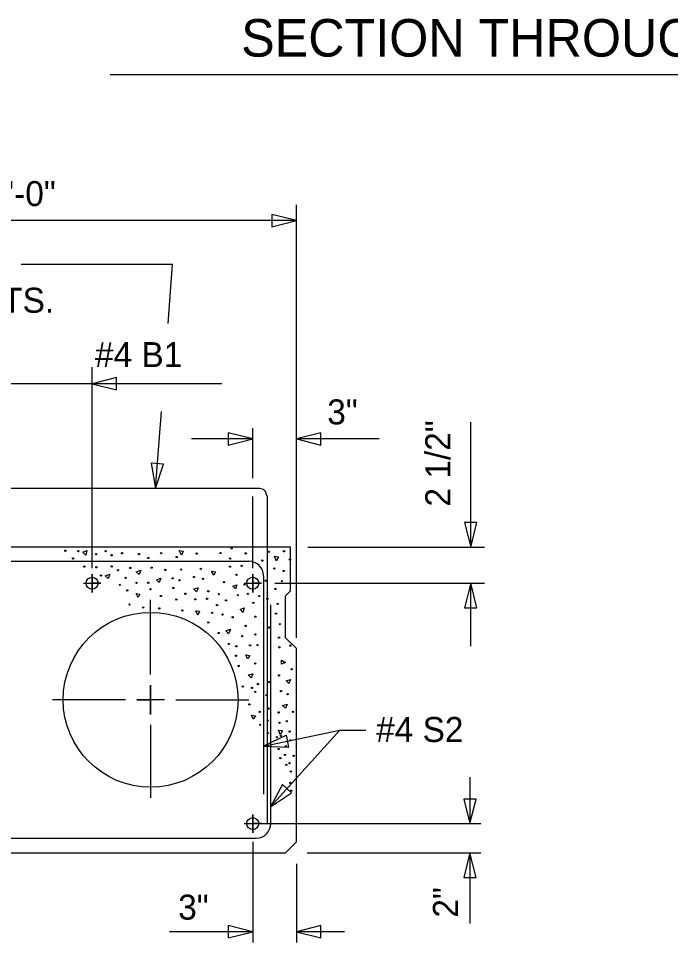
# Model space of a CAD drawing. Extents: x -52.3 to 43.5, y 0.3 to 27.8.
# Drawn here: x -31.3 to -27.57, y 14.47 to 19.76 of the extents above; entities that cross this region are included whole.
import ezdxf

# ---------------------------------------------------------------- set-up
doc = ezdxf.new("R2010")
doc.units = 0
for name, color, linetype in [('Old_Level_10', 7, 'Continuous'), ('Old_Level_2', 7, 'Continuous'), ('Sub Interior Bent Column Lines', 7, 'Continuous'), ('Sub Interior Bent Footing Lines', 7, 'Continuous'), ('Sup OverHang Lines', 7, 'Continuous'), ('Table Lines', 7, 'Continuous'), ('Tie Rod Strand for Prestressed Girder', 7, 'Continuous')]:
    doc.layers.add(name, color=color, linetype=linetype)

msp = doc.modelspace()

# ---------------------------------------------------------------- linework, layer by layer
at = {"layer": 'Old_Level_10'}
for points in [[(-29.7076, 18.5998), (-29.8478, 18.6349), (-29.8478, 18.5647)], [(-30.8757, 17.6668), (-30.7355, 17.6317), (-30.7355, 17.7019)], [(-29.9569, 17.3511), (-30.0972, 17.3862), (-30.0972, 17.316)], [(-29.7076, 17.3511), (-29.5673, 17.316), (-29.5673, 17.3862)], [(-30.5129, 17.0676), (-30.4667, 17.207), (-30.5377, 17.2124)], [(-28.7102, 16.7329), (-28.6751, 16.8732), (-28.7452, 16.8732)], [(-28.7102, 16.5262), (-28.7452, 16.386), (-28.6751, 16.386)], [(-29.8947, 15.5944), (-29.7502, 15.5889), (-29.7646, 15.6576)], [(-29.8553, 15.2466), (-29.7353, 15.3271), (-29.7873, 15.3741)], [(-28.7147, 15.1513), (-28.6796, 15.2916), (-28.7498, 15.2916)], [(-28.7147, 14.9841), (-28.7498, 14.8438), (-28.6796, 14.8438)], [(-29.9569, 14.5332), (-30.0972, 14.5682), (-30.0972, 14.4981)], [(-29.7076, 14.5332), (-29.5673, 14.4981), (-29.5673, 14.5682)]]:
    msp.add_lwpolyline(points, close=True, dxfattribs=at)
at = {"layer": 'Old_Level_2'}
msp.add_line((-24.4375, 19.4336), (-30.7726, 19.4336), dxfattribs=at)
at = {"layer": 'Sub Interior Bent Column Lines'}
for p, q in [((-29.9176, 17.0676), (-32.3326, 17.0676)), ((-29.875, 17.025), (-29.875, 15.1513)), ((-29.98, 16.6509), (-32.4376, 16.6509)), ((-29.8947, 16.5689), (-29.8947, 15.3187)), ((-29.8553, 16.4016), (-29.8553, 15.1513)), ((-29.9373, 15.066), (-32.4803, 15.066))]:
    msp.add_line(p, q, dxfattribs=at)
for centre in [(-30.8758, 16.5262), (-29.957, 16.5262), (-29.957, 15.1514)]:
    msp.add_circle(centre, 0.0343, dxfattribs=at)
for centre, radius, start, end in [((-29.9179, 17.0263), 0.0417, 0, 90), ((-29.9786, 16.5681), 0.0833, 0, 90), ((-29.937, 15.151), 0.0833, 270, 0)]:
    msp.add_arc(centre, radius, start, end, dxfattribs=at)
at = {"layer": 'Sub Interior Bent Footing Lines'}
for p, q in [((-29.7076, 16.7329), (-29.7076, 16.7329)), ((-29.7076, 14.9841), (-29.7076, 14.9841))]:
    msp.add_line(p, q, dxfattribs=at)
at = {"layer": 'Sup OverHang Lines'}
for points in [[(-29.7404, 16.7329), (-31.2072, 16.7329), (-32.6443, 16.7329), (-32.7066, 16.6706), (-32.7066, 15.0463)], [(-32.7066, 15.1806), (-32.7066, 15.0463), (-32.6443, 14.9841), (-31.2072, 14.9841), (-29.77, 14.9841), (-29.7076, 15.0463), (-29.7076, 16.1522), (-29.77, 16.2145), (-29.77, 16.4541), (-29.7404, 16.4835), (-29.7404, 16.7329)], [(-30.9118, 16.687), (-30.9282, 16.7034), (-30.9053, 16.7132), (-30.9118, 16.687)], [(-30.3638, 16.687), (-30.3769, 16.7132), (-30.354, 16.71), (-30.3638, 16.687)], [(-29.8225, 16.6542), (-29.8323, 16.6804), (-29.8093, 16.6772), (-29.8225, 16.6542)], [(-30.6066, 16.5754), (-30.6231, 16.5919), (-30.5968, 16.6017), (-30.6066, 16.5754)], [(-30.1801, 16.5722), (-30.1932, 16.5951), (-30.1703, 16.5919), (-30.1801, 16.5722)], [(-30.7838, 16.5525), (-30.8003, 16.5689), (-30.774, 16.5787), (-30.7838, 16.5525)], [(-30.4918, 16.5295), (-30.5082, 16.5459), (-30.4819, 16.5557), (-30.4918, 16.5295)], [(-30.2785, 16.477), (-30.295, 16.4934), (-30.2687, 16.5), (-30.2785, 16.477)], [(-30.0554, 16.4934), (-30.0718, 16.5098), (-30.0488, 16.5164), (-30.0554, 16.4934)], [(-30.6132, 16.4442), (-30.6231, 16.4672), (-30.6034, 16.4638), (-30.6132, 16.4442)], [(-30.0128, 16.3588), (-30.0291, 16.3753), (-30.0062, 16.3851), (-30.0128, 16.3588)], [(-30.2719, 16.3425), (-30.2818, 16.3687), (-30.2622, 16.3654), (-30.2719, 16.3425)], [(-30.0948, 16.2375), (-30.1112, 16.2538), (-30.085, 16.2637), (-30.0948, 16.2375)], [(-29.9865, 16.0931), (-29.9963, 16.116), (-29.9734, 16.1128), (-29.9865, 16.0931)], [(-29.7929, 16.0635), (-29.7929, 16.0866), (-29.77, 16.0734), (-29.7929, 16.0635)], [(-29.9668, 15.9848), (-29.9832, 16.0012), (-29.9569, 16.0078), (-29.9668, 15.9848)], [(-29.7503, 15.952), (-29.7666, 15.9684), (-29.7404, 15.975), (-29.7503, 15.952)], [(-29.77, 15.8109), (-29.7863, 15.8273), (-29.7601, 15.8338), (-29.77, 15.8109)], [(-29.9537, 15.7485), (-29.9635, 15.7716), (-29.9406, 15.7682), (-29.9537, 15.7485)], [(-29.7994, 15.66), (-29.8093, 15.6862), (-29.7863, 15.6829), (-29.7994, 15.66)]]:
    msp.add_lwpolyline(points, dxfattribs=at)
for centre, radius in [((-31.0283, 16.7119), 0.00364), ((-30.9539, 16.7096), 0.00364), ((-30.7979, 16.7093), 0.00364), ((-30.7044, 16.6977), 0.00364), ((-30.4809, 16.6977), 0.00364), ((-30.1416, 16.6989), 0.00364), ((-30.0774, 16.7259), 0.00364), ((-29.8649, 16.706), 0.00364), ((-29.7788, 16.7089), 0.00364), ((-30.9843, 16.6678), 0.00364), ((-30.8522, 16.693), 0.00364), ((-30.7642, 16.686), 0.00364), ((-30.6074, 16.693), 0.00364), ((-30.5546, 16.6704), 0.00364), ((-30.3915, 16.6756), 0.00364), ((-30.2775, 16.6954), 0.00364), ((-30.086, 16.667), 0.00364), ((-29.9973, 16.6965), 0.00364), ((-29.9025, 16.6555), 0.00364), ((-29.7443, 16.6611), 0.00364), ((-30.9196, 16.6212), 0.00364), ((-30.851, 16.6173), 0.00364), ((-30.7636, 16.6221), 0.00364), ((-30.728, 16.6005), 0.00364), ((-30.6571, 16.6138), 0.00364), ((-30.5353, 16.615), 0.00364), ((-30.4573, 16.6019), 0.00364), ((-30.3663, 16.6043), 0.00364), ((-30.2539, 16.6079), 0.00364), ((-30.0872, 16.6209), 0.00364), ((-30.0198, 16.6256), 0.00364), ((-29.833, 16.6102), 0.00364), ((-29.7798, 16.5961), 0.00364), ((-30.825, 16.57), 0.00364), ((-30.6831, 16.557), 0.00364), ((-30.4148, 16.5539), 0.00364), ((-30.3757, 16.5428), 0.00364), ((-30.2931, 16.5617), 0.00364), ((-30.2413, 16.5514), 0.00364), ((-30.0498, 16.5746), 0.00364), ((-29.8815, 16.5405), 0.00364), ((-29.7904, 16.5381), 0.00364), ((-30.7174, 16.5168), 0.00364), ((-30.6219, 16.528), 0.00364), ((-30.5543, 16.5287), 0.00364), ((-30.5416, 16.4918), 0.00364), ((-30.4112, 16.4991), 0.00364), ((-30.1215, 16.5322), 0.00364), ((-30.0044, 16.5192), 0.00364), ((-29.8276, 16.4932), 0.00364), ((-30.6748, 16.4849), 0.00364), ((-30.4821, 16.453), 0.00364), ((-30.3946, 16.4329), 0.00364), ((-30.3423, 16.4659), 0.00364), ((-30.2858, 16.4341), 0.00364), ((-30.218, 16.4374), 0.00364), ((-30.2113, 16.4802), 0.00364), ((-30.1507, 16.4633), 0.00364), ((-30.0423, 16.4577), 0.00364), ((-29.9851, 16.4659), 0.00364), ((-29.9205, 16.453), 0.00364), ((-29.8737, 16.4374), 0.00364), ((-30.6618, 16.4045), 0.00364), ((-30.5838, 16.388), 0.00364), ((-30.4916, 16.382), 0.00364), ((-30.1611, 16.4012), 0.00364), ((-30.1097, 16.4282), 0.00364), ((-29.954, 16.4142), 0.00364), ((-29.814, 16.4081), 0.00364), ((-30.5409, 15.8595), 0.5001), ((-30.3603, 16.3702), 0.00364), ((-30.1889, 16.356), 0.00364), ((-30.13, 16.3469), 0.00364), ((-30.0718, 16.3312), 0.00364), ((-29.9418, 16.3347), 0.00364), ((-29.8246, 16.352), 0.00364), ((-30.2113, 16.3016), 0.00364), ((-29.998, 16.2821), 0.00364), ((-29.8022, 16.2922), 0.00364), ((-30.1522, 16.2413), 0.00364), ((-30.0174, 16.2236), 0.00364), ((-29.9418, 16.233), 0.00364), ((-29.8637, 16.2721), 0.00364), ((-30.0938, 16.1786), 0.00364), ((-29.9721, 16.1708), 0.00364), ((-29.9299, 16.1727), 0.00364), ((-29.8064, 16.2148), 0.00364), ((-29.7419, 16.1692), 0.00364), ((-30.0505, 16.1656), 0.00364), ((-29.8046, 16.1597), 0.00364), ((-30.0529, 16.1113), 0.00364), ((-29.9429, 16.0675), 0.00364), ((-30.0375, 16.0533), 0.00364), ((-29.7348, 16.0344), 0.00364), ((-29.8637, 15.9611), 0.00364), ((-29.807, 15.9989), 0.00364), ((-30.0139, 15.9351), 0.00364), ((-29.9617, 15.9275), 0.00364), ((-29.9429, 15.9043), 0.00364), ((-29.9276, 15.9492), 0.00364), ((-29.7951, 15.9091), 0.00364), ((-29.8779, 15.8866), 0.00364), ((-29.7573, 15.8913), 0.00364), ((-29.976, 15.8333), 0.00364), ((-29.8661, 15.8097), 0.00364), ((-29.9178, 15.7903), 0.00364), ((-29.8093, 15.7872), 0.00364), ((-29.7265, 15.7908), 0.00364), ((-29.9146, 15.7163), 0.00364), ((-29.8708, 15.7411), 0.00364), ((-29.8038, 15.7281), 0.00364), ((-29.762, 15.7364), 0.00364), ((-29.8708, 15.669), 0.00364), ((-29.8194, 15.6453), 0.00364), ((-29.7963, 15.6536), 0.00364), ((-29.7455, 15.6773), 0.00364), ((-29.7676, 15.5935), 0.00364), ((-29.7408, 15.6276), 0.00364), ((-29.809, 15.578), 0.00364), ((-29.7728, 15.5443), 0.00364), ((-29.7236, 15.5391), 0.00364), ((-29.7987, 15.5262), 0.00364), ((-29.765, 15.4874), 0.00364), ((-29.7469, 15.4977), 0.00364), ((-29.7391, 15.4486), 0.00364), ((-29.7417, 15.3838), 0.00364), ((-29.7365, 15.3398), 0.00364)]:
    msp.add_circle(centre, radius, dxfattribs=at)
at = {"layer": 'Table Lines'}
for p, q in [((-30.541, 15.8601), (-30.541, 15.8601)), ((-30.4885, 14.9841), (-30.4885, 14.9841))]:
    msp.add_line(p, q, dxfattribs=at)
at = {"layer": 'Tie Rod Strand for Prestressed Girder'}
for p, q in [((-29.7076, 17.1201), (-29.7076, 18.6902)), ((-29.7076, 18.5998), (-32.7066, 18.5998)), ((-30.416, 18.3497), (-31.2814, 18.3497)), ((-30.4416, 18.0115), (-30.416, 18.3497)), ((-30.8757, 16.6116), (-30.8757, 17.7609)), ((-30.8757, 17.6668), (-31.5418, 17.6668)), ((-30.1335, 17.6668), (-30.8757, 17.6668)), ((-30.5129, 17.0676), (-30.4796, 17.5087)), ((-28.7102, 16.7329), (-28.7102, 17.4477)), ((-29.9569, 17.1267), (-29.9569, 17.4134)), ((-29.9569, 17.3511), (-30.3081, 17.3511)), ((-29.2344, 17.3511), (-29.7076, 17.3511)), ((-29.7076, 16.2145), (-29.7076, 17.3301)), ((-29.9569, 16.6116), (-29.9569, 17.0217)), ((-29.642, 16.7329), (-28.6314, 16.7329)), ((-29.831, 16.5262), (-28.6314, 16.5262)), ((-28.7102, 16.1656), (-28.7102, 16.5262)), ((-30.541, 16.0045), (-30.541, 16.432)), ((-30.6854, 15.8601), (-31.1022, 15.8601)), ((-30.3966, 15.8601), (-29.98, 15.8601)), ((-30.541, 15.7157), (-30.541, 15.2991)), ((-28.7147, 15.4172), (-28.7147, 15.1513)), ((-29.9078, 15.1513), (-28.6527, 15.1513)), ((-29.9569, 15.0463), (-29.9569, 14.4712)), ((-29.6453, 14.9841), (-28.6527, 14.9841)), ((-28.7147, 14.9841), (-28.7147, 14.5804)), ((-29.7076, 14.9217), (-29.7076, 14.4712)), ((-29.9569, 14.5332), (-30.4328, 14.5332)), ((-29.4319, 14.5332), (-29.7076, 14.5332))]:
    msp.add_line(p, q, dxfattribs=at)
for points in [[(-30.925, 16.5262), (-30.8757, 16.5262), (-30.8265, 16.5262), (-30.8757, 16.5262), (-30.8757, 16.5787), (-30.8757, 16.5262), (-30.8757, 16.4737), (-30.8757, 16.5262)], [(-30.0062, 16.5262), (-29.9569, 16.5262), (-29.9078, 16.5262), (-29.9569, 16.5262), (-29.9569, 16.5787), (-29.9569, 16.5262), (-29.9569, 16.4737), (-29.9569, 16.5262)], [(-30.4623, 15.8601), (-30.541, 15.8601), (-30.6198, 15.8601), (-30.541, 15.8601), (-30.541, 15.9422), (-30.541, 15.8601), (-30.541, 15.7748), (-30.541, 15.8601)], [(-29.8947, 15.5944), (-29.4582, 15.6862), (-29.3663, 15.6862)], [(-29.8553, 15.2466), (-29.4582, 15.6862), (-29.3106, 15.6862)], [(-30.0062, 15.1513), (-29.9569, 15.1513), (-29.9078, 15.1513), (-29.9569, 15.1513), (-29.9569, 15.2038), (-29.9569, 15.1513), (-29.9569, 15.0988), (-29.9569, 15.1513)]]:
    msp.add_lwpolyline(points, dxfattribs=at)

# ---------------------------------------------------------------- texts
at = {"layer": 'Old_Level_2'}
msp.add_text('SECTION THROUGH SIDEWALK', height=0.215, dxfattribs=at).set_placement((-30.0232, 19.5378))
at = {"layer": 'Table Lines'}
for s, p in [('3\'-0"', (-31.4644, 18.683)), ('@ 7\'-0" CTS.', (-32.2093, 18.0731)), ('#4 B1', (-30.8594, 17.762)), ('3"', (-29.5312, 17.4343)), ('#4 S2', (-29.2515, 15.618)), ('3"', (-30.3835, 14.602))]:
    msp.add_text(s, height=0.143, dxfattribs=at).set_placement(p)
for s, p in [('2 1/2"', (-28.8272, 16.9645)), ('2"', (-28.7835, 14.6134))]:
    msp.add_text(s, height=0.143, rotation=90, dxfattribs=at).set_placement(p)

doc.saveas('drawing.dxf')
